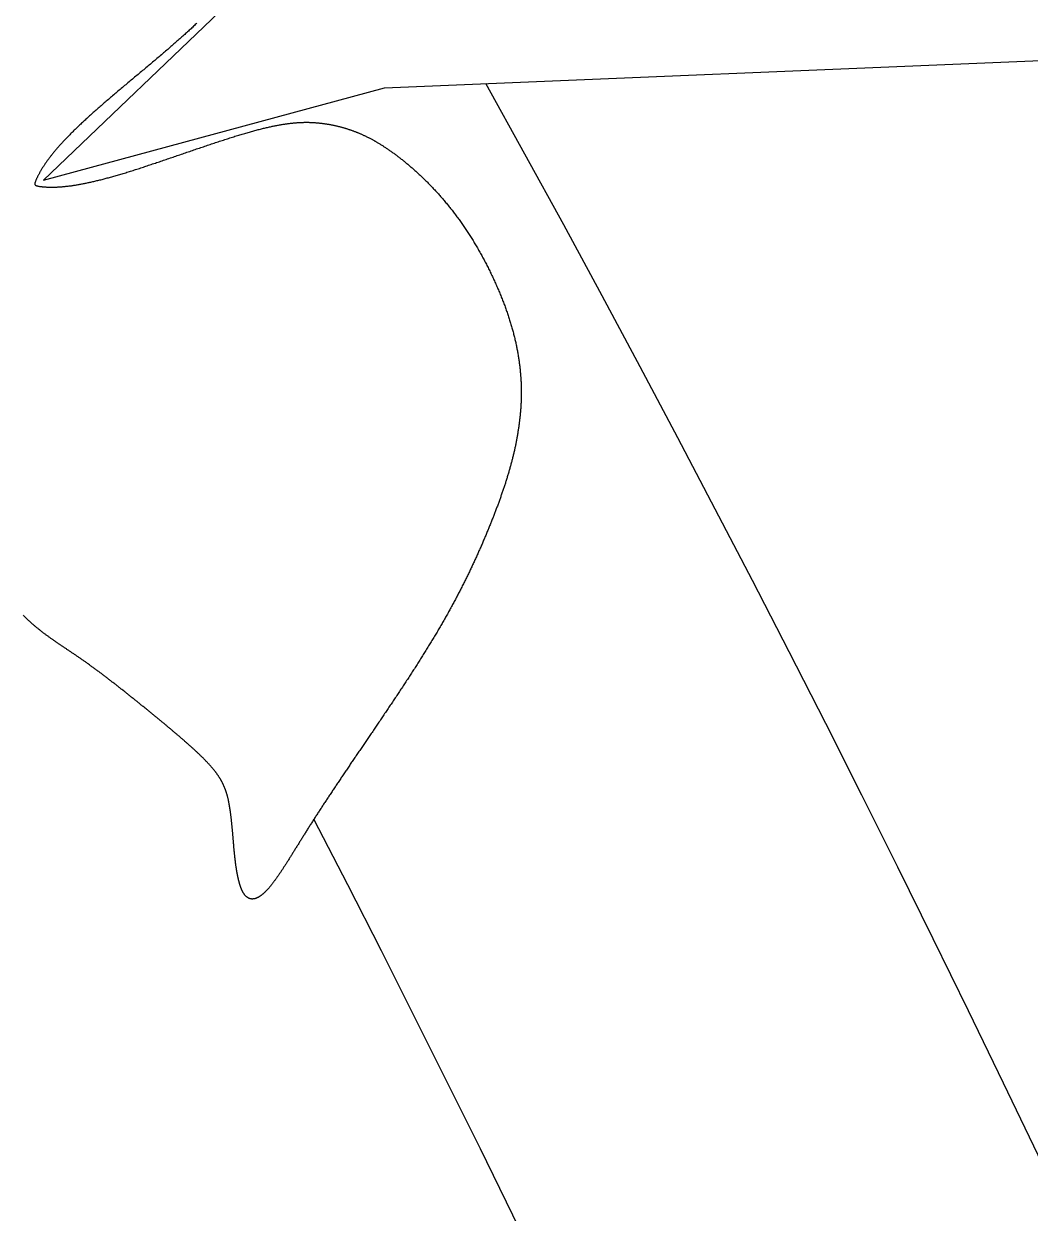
# Model space of a CAD drawing. Header units: feet. Extents: x 0 to 841, y 0 to 594.
# Drawn here: x 659.347 to 659.921, y 136.939 to 137.618 of the extents above; entities that cross this region are included whole.
import ezdxf

# ---------------------------------------------------------------- set-up
doc = ezdxf.new("R2010")
doc.units = ezdxf.units.FT
doc.header["$MEASUREMENT"] = 0
doc.layers.add('LOGO', color=7, linetype='Continuous')

# ---------------------------------------------------------------- blocks, each defined once
blk = doc.blocks.new('YOTA')
h = blk.add_hatch(color=1)
edge = h.paths.add_edge_path()
edge.add_arc((302.8865, 246.9749), 39.995, 0, 360)
edge = h.paths.add_edge_path(flags=16)
edge.add_arc((302.8865, 246.9749), 39.7003, 0, 360)
at = {"color": 2}
for p, q in [((333.0103, 263.9634), (333.4745, 264.4073)), ((333.6303, 264.131), (335.7424, 264.2193)), ((333.0103, 263.9634), (333.6303, 264.131))]:
    blk.add_line(p, q, dxfattribs=at)
blk.add_lwpolyline([(333.2894, 264.2487), (333.2879, 264.2473), (333.2864, 264.2459), (333.2849, 264.2445), (333.2834, 264.243), (333.2818, 264.2416), (333.2803, 264.2401), (333.2787, 264.2386), (333.2771, 264.2372), (333.2755, 264.2357), (333.2739, 264.2342), (333.2722, 264.2327), (333.2706, 264.2312), (333.2689, 264.2296), (333.2672, 264.2281), (333.2655, 264.2266), (333.2638, 264.225), (333.262, 264.2235), (333.2603, 264.2219), (333.2585, 264.2203), (333.2567, 264.2188), (333.2549, 264.2172), (333.2531, 264.2156), (333.2513, 264.214), (333.2495, 264.2124), (333.2476, 264.2108), (333.2458, 264.2092), (333.2439, 264.2075), (333.242, 264.2059), (333.2401, 264.2043), (333.2382, 264.2026), (333.2363, 264.201), (333.2344, 264.1994), (333.2325, 264.1977), (333.2305, 264.1961), (333.2286, 264.1944), (333.2267, 264.1927), (333.2247, 264.1911), (333.2227, 264.1894), (333.2207, 264.1877), (333.2188, 264.186), (333.2168, 264.1844), (333.2148, 264.1827), (333.2128, 264.181), (333.2108, 264.1793), (333.2088, 264.1776), (333.2068, 264.1759), (333.2047, 264.1742), (333.2027, 264.1725), (333.2007, 264.1708), (333.1987, 264.1691), (333.1966, 264.1674), (333.1946, 264.1657), (333.1926, 264.164), (333.1905, 264.1623), (333.1885, 264.1606), (333.1864, 264.1589), (333.1844, 264.1572), (333.1824, 264.1555), (333.1803, 264.1537), (333.1783, 264.152), (333.1762, 264.1503), (333.1742, 264.1486), (333.1722, 264.1469), (333.1701, 264.1452), (333.1681, 264.1435), (333.166, 264.1418), (333.164, 264.1401), (333.162, 264.1384), (333.16, 264.1367), (333.158, 264.135), (333.1559, 264.1333), (333.1539, 264.1316), (333.1519, 264.13), (333.1499, 264.1283), (333.1479, 264.1266), (333.1459, 264.1249), (333.144, 264.1232), (333.142, 264.1216), (333.14, 264.1199), (333.1381, 264.1182), (333.1361, 264.1166), (333.1342, 264.1149), (333.1322, 264.1133), (333.1303, 264.1116), (333.1284, 264.11), (333.1265, 264.1083), (333.1246, 264.1067), (333.1227, 264.1051), (333.1208, 264.1035), (333.1189, 264.1018), (333.1171, 264.1002), (333.1152, 264.0986), (333.1134, 264.097), (333.1116, 264.0954), (333.1098, 264.0939), (333.108, 264.0923), (333.1062, 264.0907), (333.1044, 264.0892), (333.1027, 264.0876), (333.1009, 264.0861), (333.0992, 264.0845), (333.0975, 264.083), (333.0958, 264.0815), (333.0941, 264.0799), (333.0925, 264.0784), (333.0908, 264.0769), (333.0892, 264.0754), (333.0876, 264.0739), (333.086, 264.0725), (333.0844, 264.071), (333.0828, 264.0695), (333.0812, 264.0681), (333.0797, 264.0666), (333.0782, 264.0652), (333.0767, 264.0638), (333.0752, 264.0623), (333.0737, 264.0609), (333.0722, 264.0595), (333.0708, 264.0581), (333.0693, 264.0567), (333.0679, 264.0553), (333.0665, 264.054), (333.0651, 264.0526), (333.0637, 264.0512), (333.0623, 264.0499), (333.061, 264.0485), (333.0597, 264.0472), (333.0583, 264.0458), (333.057, 264.0445), (333.0557, 264.0432), (333.0545, 264.0419), (333.0532, 264.0406), (333.052, 264.0393), (333.0507, 264.038), (333.0495, 264.0367), (333.0483, 264.0354), (333.0471, 264.0341), (333.0459, 264.0329), (333.0448, 264.0316), (333.0436, 264.0304), (333.0425, 264.0291), (333.0413, 264.0279), (333.0402, 264.0266), (333.0391, 264.0254), (333.0381, 264.0242), (333.037, 264.023), (333.0359, 264.0218), (333.0349, 264.0205), (333.0339, 264.0193), (333.0328, 264.0182), (333.0318, 264.017), (333.0308, 264.0158), (333.0299, 264.0146), (333.0289, 264.0134), (333.028, 264.0123), (333.027, 264.0111), (333.0261, 264.01), (333.0252, 264.0088), (333.0243, 264.0077), (333.0234, 264.0066), (333.0225, 264.0054), (333.0217, 264.0043), (333.0208, 264.0032), (333.02, 264.0021), (333.0191, 264.001), (333.0183, 263.9999), (333.0175, 263.9988), (333.0167, 263.9977), (333.016, 263.9966), (333.0152, 263.9955), (333.0144, 263.9944), (333.0137, 263.9933), (333.013, 263.9923), (333.0123, 263.9912), (333.0116, 263.9901), (333.0109, 263.9891), (333.0102, 263.988), (333.0095, 263.987), (333.0089, 263.986), (333.0082, 263.9849), (333.0076, 263.9839), (333.0069, 263.9829), (333.0063, 263.9818), (333.0057, 263.9808), (333.0051, 263.9798), (333.0046, 263.9788), (333.004, 263.9778), (333.0034, 263.9768), (333.0029, 263.9758), (333.0024, 263.9748), (333.0018, 263.9738), (333.0013, 263.9728), (333.0008, 263.9718), (333.0003, 263.9708), (332.9998, 263.9699), (332.9994, 263.9689), (332.9989, 263.9679), (332.9985, 263.967), (332.998, 263.966), (332.9976, 263.9651), (332.9972, 263.9642), (332.9968, 263.9632), (332.9964, 263.9623), (332.996, 263.9614), (332.9957, 263.9606), (332.9954, 263.9597), (332.9951, 263.9589), (332.9949, 263.9581), (332.9948, 263.9573), (332.9947, 263.9566), (332.9947, 263.956), (332.9949, 263.9554), (332.9951, 263.9548), (332.9954, 263.9544), (332.9959, 263.9539), (332.9964, 263.9536), (332.9971, 263.9533), (332.9978, 263.953), (332.9986, 263.9528), (332.9994, 263.9526), (333.0003, 263.9524), (333.0012, 263.9522), (333.0022, 263.9521), (333.0032, 263.9519), (333.0042, 263.9518), (333.0052, 263.9517), (333.0062, 263.9515), (333.0072, 263.9514), (333.0083, 263.9513), (333.0093, 263.9512), (333.0104, 263.9511), (333.0115, 263.951), (333.0126, 263.9509), (333.0137, 263.9508), (333.0148, 263.9508), (333.0159, 263.9507), (333.0171, 263.9507), (333.0182, 263.9506), (333.0193, 263.9506), (333.0205, 263.9505), (333.0217, 263.9505), (333.0228, 263.9505), (333.024, 263.9505), (333.0252, 263.9505), (333.0264, 263.9505), (333.0276, 263.9505), (333.0288, 263.9505), (333.0301, 263.9505), (333.0313, 263.9506), (333.0326, 263.9506), (333.0338, 263.9506), (333.0351, 263.9507), (333.0364, 263.9508), (333.0377, 263.9508), (333.039, 263.9509), (333.0403, 263.951), (333.0416, 263.9511), (333.0429, 263.9512), (333.0443, 263.9513), (333.0456, 263.9514), (333.047, 263.9515), (333.0484, 263.9517), (333.0498, 263.9518), (333.0512, 263.952), (333.0526, 263.9521), (333.054, 263.9523), (333.0554, 263.9525), (333.0569, 263.9526), (333.0583, 263.9528), (333.0598, 263.953), (333.0613, 263.9532), (333.0628, 263.9534), (333.0643, 263.9537), (333.0658, 263.9539), (333.0673, 263.9541), (333.0688, 263.9544), (333.0704, 263.9546), (333.0719, 263.9549), (333.0735, 263.9551), (333.0751, 263.9554), (333.0767, 263.9557), (333.0783, 263.956), (333.0799, 263.9563), (333.0815, 263.9566), (333.0832, 263.9569), (333.0848, 263.9573), (333.0865, 263.9576), (333.0882, 263.9579), (333.0899, 263.9583), (333.0916, 263.9587), (333.0933, 263.959), (333.095, 263.9594), (333.0968, 263.9598), (333.0985, 263.9602), (333.1003, 263.9606), (333.1021, 263.961), (333.1039, 263.9614), (333.1057, 263.9619), (333.1075, 263.9623), (333.1094, 263.9627), (333.1112, 263.9632), (333.1131, 263.9637), (333.115, 263.9641), (333.1169, 263.9646), (333.1188, 263.9651), (333.1207, 263.9656), (333.1226, 263.9661), (333.1246, 263.9666), (333.1265, 263.9672), (333.1285, 263.9677), (333.1305, 263.9683), (333.1325, 263.9688), (333.1345, 263.9694), (333.1366, 263.9699), (333.1386, 263.9705), (333.1407, 263.9711), (333.1428, 263.9717), (333.1449, 263.9723), (333.147, 263.9729), (333.1491, 263.9736), (333.1512, 263.9742), (333.1534, 263.9748), (333.1556, 263.9755), (333.1577, 263.9762), (333.1599, 263.9768), (333.1622, 263.9775), (333.1644, 263.9782), (333.1666, 263.9789), (333.1689, 263.9796), (333.1711, 263.9803), (333.1734, 263.981), (333.1757, 263.9818), (333.178, 263.9825), (333.1803, 263.9832), (333.1826, 263.984), (333.185, 263.9847), (333.1873, 263.9855), (333.1897, 263.9863), (333.1921, 263.987), (333.1944, 263.9878), (333.1968, 263.9886), (333.1992, 263.9894), (333.2016, 263.9902), (333.204, 263.991), (333.2065, 263.9918), (333.2089, 263.9926), (333.2113, 263.9934), (333.2138, 263.9943), (333.2162, 263.9951), (333.2187, 263.9959), (333.2212, 263.9968), (333.2236, 263.9976), (333.2261, 263.9984), (333.2286, 263.9993), (333.2311, 264.0001), (333.2336, 264.001), (333.2361, 264.0018), (333.2386, 264.0027), (333.2411, 264.0035), (333.2436, 264.0044), (333.2461, 264.0052), (333.2486, 264.0061), (333.2511, 264.007), (333.2536, 264.0078), (333.2561, 264.0087), (333.2586, 264.0095), (333.2612, 264.0104), (333.2637, 264.0113), (333.2662, 264.0121), (333.2687, 264.013), (333.2712, 264.0139), (333.2737, 264.0147), (333.2763, 264.0156), (333.2788, 264.0164), (333.2813, 264.0173), (333.2838, 264.0182), (333.2863, 264.019), (333.2888, 264.0199), (333.2913, 264.0207), (333.2938, 264.0216), (333.2963, 264.0224), (333.2988, 264.0233), (333.3013, 264.0241), (333.3037, 264.0249), (333.3062, 264.0258), (333.3087, 264.0266), (333.3111, 264.0274), (333.3136, 264.0283), (333.316, 264.0291), (333.3185, 264.0299), (333.3209, 264.0307), (333.3233, 264.0315), (333.3258, 264.0323), (333.3282, 264.0331), (333.3306, 264.0339), (333.333, 264.0347), (333.3353, 264.0355), (333.3377, 264.0362), (333.3401, 264.037), (333.3424, 264.0378), (333.3448, 264.0385), (333.3471, 264.0392), (333.3494, 264.04), (333.3517, 264.0407), (333.354, 264.0414), (333.3563, 264.0422), (333.3586, 264.0429), (333.3608, 264.0436), (333.3631, 264.0443), (333.3653, 264.0449), (333.3675, 264.0456), (333.3697, 264.0463), (333.3719, 264.0469), (333.3741, 264.0476), (333.3762, 264.0482), (333.3784, 264.0489), (333.3805, 264.0495), (333.3826, 264.0501), (333.3847, 264.0507), (333.3868, 264.0513), (333.3888, 264.0518), (333.3909, 264.0524), (333.3929, 264.053), (333.3949, 264.0535), (333.3969, 264.054), (333.3989, 264.0546), (333.4008, 264.0551), (333.4028, 264.0556), (333.4047, 264.0561), (333.4066, 264.0565), (333.4085, 264.057), (333.4103, 264.0575), (333.4122, 264.0579), (333.414, 264.0584), (333.4158, 264.0588), (333.4176, 264.0592), (333.4194, 264.0596), (333.4212, 264.06), (333.4229, 264.0604), (333.4247, 264.0608), (333.4264, 264.0611), (333.4281, 264.0615), (333.4298, 264.0618), (333.4315, 264.0622), (333.4331, 264.0625), (333.4348, 264.0628), (333.4364, 264.0631), (333.438, 264.0634), (333.4396, 264.0637), (333.4412, 264.064), (333.4428, 264.0642), (333.4443, 264.0645), (333.4459, 264.0647), (333.4474, 264.065), (333.449, 264.0652), (333.4505, 264.0654), (333.452, 264.0657), (333.4534, 264.0659), (333.4549, 264.0661), (333.4564, 264.0662), (333.4578, 264.0664), (333.4593, 264.0666), (333.4607, 264.0668), (333.4621, 264.0669), (333.4635, 264.0671), (333.4649, 264.0672), (333.4663, 264.0673), (333.4676, 264.0674), (333.469, 264.0676), (333.4703, 264.0677), (333.4717, 264.0678), (333.473, 264.0679), (333.4743, 264.0679), (333.4756, 264.068), (333.4769, 264.0681), (333.4782, 264.0682), (333.4795, 264.0682), (333.4807, 264.0683), (333.482, 264.0683), (333.4833, 264.0683), (333.4845, 264.0684), (333.4857, 264.0684), (333.487, 264.0684), (333.4882, 264.0684), (333.4894, 264.0684), (333.4906, 264.0684), (333.4918, 264.0684), (333.493, 264.0684), (333.4942, 264.0683), (333.4953, 264.0683), (333.4965, 264.0683), (333.4977, 264.0682), (333.4988, 264.0682), (333.5, 264.0681), (333.5011, 264.0681), (333.5022, 264.068), (333.5034, 264.0679), (333.5045, 264.0678), (333.5056, 264.0677), (333.5067, 264.0677), (333.5078, 264.0676), (333.5089, 264.0675), (333.51, 264.0674), (333.5111, 264.0673), (333.5122, 264.0671), (333.5133, 264.067), (333.5144, 264.0669), (333.5155, 264.0668), (333.5165, 264.0666), (333.5176, 264.0665), (333.5187, 264.0663), (333.5198, 264.0662), (333.5208, 264.0661), (333.5219, 264.0659), (333.5229, 264.0657), (333.524, 264.0656), (333.525, 264.0654), (333.5261, 264.0652), (333.5271, 264.0651), (333.5282, 264.0649), (333.5292, 264.0647), (333.5303, 264.0645), (333.5313, 264.0643), (333.5324, 264.0641), (333.5334, 264.0639), (333.5344, 264.0637), (333.5355, 264.0635), (333.5365, 264.0633), (333.5376, 264.0631), (333.5386, 264.0629), (333.5396, 264.0626), (333.5407, 264.0624), (333.5417, 264.0622), (333.5427, 264.062), (333.5438, 264.0617), (333.5448, 264.0615), (333.5458, 264.0612), (333.5469, 264.061), (333.5479, 264.0607), (333.5489, 264.0605), (333.55, 264.0602), (333.551, 264.0599), (333.552, 264.0597), (333.5531, 264.0594), (333.5541, 264.0591), (333.5551, 264.0588), (333.5562, 264.0585), (333.5572, 264.0582), (333.5582, 264.0579), (333.5593, 264.0576), (333.5603, 264.0573), (333.5613, 264.057), (333.5624, 264.0566), (333.5634, 264.0563), (333.5644, 264.056), (333.5655, 264.0556), (333.5665, 264.0553), (333.5676, 264.055), (333.5686, 264.0546), (333.5696, 264.0542), (333.5707, 264.0539), (333.5717, 264.0535), (333.5728, 264.0531), (333.5738, 264.0527), (333.5749, 264.0523), (333.5759, 264.0519), (333.577, 264.0515), (333.578, 264.0511), (333.5791, 264.0507), (333.5801, 264.0503), (333.5812, 264.0499), (333.5822, 264.0494), (333.5833, 264.049), (333.5844, 264.0485), (333.5854, 264.0481), (333.5865, 264.0476), (333.5876, 264.0472), (333.5886, 264.0467), (333.5897, 264.0462), (333.5908, 264.0457), (333.5919, 264.0452), (333.5929, 264.0447), (333.594, 264.0442), (333.5951, 264.0437), (333.5962, 264.0432), (333.5973, 264.0426), (333.5984, 264.0421), (333.5994, 264.0416), (333.6005, 264.041), (333.6016, 264.0405), (333.6027, 264.0399), (333.6038, 264.0393), (333.6049, 264.0387), (333.6061, 264.0381), (333.6072, 264.0375), (333.6083, 264.0369), (333.6094, 264.0363), (333.6105, 264.0357), (333.6116, 264.0351), (333.6128, 264.0344), (333.6139, 264.0338), (333.615, 264.0331), (333.6162, 264.0325), (333.6173, 264.0318), (333.6185, 264.0311), (333.6196, 264.0304), (333.6208, 264.0297), (333.6219, 264.029), (333.6231, 264.0283), (333.6242, 264.0276), (333.6254, 264.0269), (333.6266, 264.0261), (333.6277, 264.0254), (333.6289, 264.0246), (333.6301, 264.0238), (333.6313, 264.0231), (333.6325, 264.0223), (333.6337, 264.0215), (333.6349, 264.0207), (333.6361, 264.0199), (333.6373, 264.019), (333.6385, 264.0182), (333.6397, 264.0174), (333.6409, 264.0165), (333.6422, 264.0157), (333.6434, 264.0148), (333.6446, 264.0139), (333.6458, 264.013), (333.6471, 264.0121), (333.6483, 264.0112), (333.6496, 264.0103), (333.6508, 264.0094), (333.6521, 264.0084), (333.6533, 264.0075), (333.6546, 264.0065), (333.6559, 264.0056), (333.6571, 264.0046), (333.6584, 264.0036), (333.6597, 264.0026), (333.661, 264.0016), (333.6623, 264.0006), (333.6635, 263.9996), (333.6648, 263.9985), (333.6661, 263.9975), (333.6674, 263.9965), (333.6687, 263.9954), (333.67, 263.9943), (333.6713, 263.9932), (333.6726, 263.9922), (333.6739, 263.9911), (333.6752, 263.99), (333.6765, 263.9888), (333.6779, 263.9877), (333.6792, 263.9866), (333.6805, 263.9854), (333.6818, 263.9843), (333.6831, 263.9831), (333.6844, 263.9819), (333.6858, 263.9808), (333.6871, 263.9796), (333.6884, 263.9784), (333.6897, 263.9772), (333.6911, 263.9759), (333.6924, 263.9747), (333.6937, 263.9735), (333.6951, 263.9722), (333.6964, 263.971), (333.6977, 263.9697), (333.6991, 263.9684), (333.7004, 263.9672), (333.7017, 263.9659), (333.7031, 263.9646), (333.7044, 263.9633), (333.7057, 263.9619), (333.7071, 263.9606), (333.7084, 263.9593), (333.7097, 263.9579), (333.7111, 263.9566), (333.7124, 263.9552), (333.7138, 263.9538), (333.7151, 263.9524), (333.7164, 263.9511), (333.7178, 263.9497), (333.7191, 263.9482), (333.7204, 263.9468), (333.7218, 263.9454), (333.7231, 263.944), (333.7244, 263.9425), (333.7257, 263.9411), (333.7271, 263.9396), (333.7284, 263.9381), (333.7297, 263.9366), (333.7311, 263.9351), (333.7324, 263.9336), (333.7337, 263.9321), (333.735, 263.9306), (333.7363, 263.9291), (333.7377, 263.9275), (333.739, 263.926), (333.7403, 263.9244), (333.7416, 263.9229), (333.7429, 263.9213), (333.7442, 263.9197), (333.7455, 263.9181), (333.7468, 263.9165), (333.7481, 263.9149), (333.7494, 263.9133), (333.7507, 263.9117), (333.752, 263.9101), (333.7533, 263.9084), (333.7546, 263.9068), (333.7559, 263.9051), (333.7571, 263.9034), (333.7584, 263.9017), (333.7597, 263.9001), (333.761, 263.8984), (333.7622, 263.8967), (333.7635, 263.8949), (333.7647, 263.8932), (333.766, 263.8915), (333.7673, 263.8897), (333.7685, 263.888), (333.7697, 263.8862), (333.771, 263.8845), (333.7722, 263.8827), (333.7735, 263.8809), (333.7747, 263.8791), (333.7759, 263.8773), (333.7771, 263.8755), (333.7783, 263.8737), (333.7796, 263.8719), (333.7808, 263.8701), (333.782, 263.8682), (333.7832, 263.8664), (333.7844, 263.8645), (333.7855, 263.8627), (333.7867, 263.8608), (333.7879, 263.8589), (333.7891, 263.857), (333.7903, 263.8552), (333.7914, 263.8533), (333.7926, 263.8514), (333.7937, 263.8495), (333.7949, 263.8476), (333.796, 263.8456), (333.7972, 263.8437), (333.7983, 263.8418), (333.7994, 263.8399), (333.8005, 263.8379), (333.8016, 263.836), (333.8028, 263.834), (333.8039, 263.8321), (333.805, 263.8301), (333.8061, 263.8281), (333.8071, 263.8262), (333.8082, 263.8242), (333.8093, 263.8222), (333.8104, 263.8202), (333.8114, 263.8183), (333.8125, 263.8163), (333.8135, 263.8143), (333.8146, 263.8123), (333.8156, 263.8103), (333.8166, 263.8083), (333.8177, 263.8063), (333.8187, 263.8043), (333.8197, 263.8023), (333.8207, 263.8002), (333.8217, 263.7982), (333.8227, 263.7962), (333.8237, 263.7942), (333.8246, 263.7922), (333.8256, 263.7901), (333.8266, 263.7881), (333.8275, 263.7861), (333.8285, 263.784), (333.8294, 263.782), (333.8303, 263.78), (333.8313, 263.7779), (333.8322, 263.7759), (333.8331, 263.7739), (333.834, 263.7718), (333.8349, 263.7698), (333.8358, 263.7677), (333.8367, 263.7657), (333.8375, 263.7637), (333.8384, 263.7616), (333.8393, 263.7596), (333.8401, 263.7575), (333.8409, 263.7555), (333.8418, 263.7535), (333.8426, 263.7514), (333.8434, 263.7494), (333.8442, 263.7473), (333.845, 263.7453), (333.8458, 263.7433), (333.8466, 263.7412), (333.8474, 263.7392), (333.8481, 263.7372), (333.8489, 263.7351), (333.8496, 263.7331), (333.8504, 263.7311), (333.8511, 263.729), (333.8518, 263.727), (333.8525, 263.725), (333.8532, 263.723), (333.8539, 263.721), (333.8546, 263.719), (333.8553, 263.7169), (333.8559, 263.7149), (333.8566, 263.7129), (333.8572, 263.7109), (333.8579, 263.7089), (333.8585, 263.7069), (333.8591, 263.7049), (333.8597, 263.703), (333.8603, 263.701), (333.8609, 263.699), (333.8615, 263.697), (333.862, 263.695), (333.8626, 263.6931), (333.8631, 263.6911), (333.8637, 263.6892), (333.8642, 263.6872), (333.8647, 263.6853), (333.8652, 263.6833), (333.8657, 263.6814), (333.8662, 263.6794), (333.8667, 263.6775), (333.8672, 263.6756), (333.8676, 263.6736), (333.8681, 263.6717), (333.8685, 263.6698), (333.8689, 263.6679), (333.8694, 263.666), (333.8698, 263.6641), (333.8702, 263.6622), (333.8706, 263.6603), (333.8709, 263.6584), (333.8713, 263.6565), (333.8717, 263.6547), (333.872, 263.6528), (333.8724, 263.6509), (333.8727, 263.6491), (333.873, 263.6472), (333.8733, 263.6453), (333.8736, 263.6435), (333.8739, 263.6416), (333.8742, 263.6398), (333.8745, 263.6379), (333.8748, 263.6361), (333.875, 263.6343), (333.8753, 263.6324), (333.8755, 263.6306), (333.8758, 263.6288), (333.876, 263.627), (333.8762, 263.6251), (333.8764, 263.6233), (333.8766, 263.6215), (333.8768, 263.6197), (333.877, 263.6179), (333.8772, 263.6161), (333.8773, 263.6143), (333.8775, 263.6125), (333.8777, 263.6107), (333.8778, 263.609), (333.8779, 263.6072), (333.8781, 263.6054), (333.8782, 263.6036), (333.8783, 263.6018), (333.8784, 263.6001), (333.8785, 263.5983), (333.8786, 263.5965), (333.8786, 263.5948), (333.8787, 263.593), (333.8788, 263.5913), (333.8788, 263.5895), (333.8789, 263.5878), (333.8789, 263.586), (333.879, 263.5843), (333.879, 263.5825), (333.879, 263.5808), (333.879, 263.5791), (333.879, 263.5773), (333.879, 263.5756), (333.879, 263.5739), (333.879, 263.5721), (333.8789, 263.5704), (333.8789, 263.5687), (333.8789, 263.567), (333.8788, 263.5653), (333.8788, 263.5635), (333.8787, 263.5618), (333.8786, 263.5601), (333.8786, 263.5584), (333.8785, 263.5567), (333.8784, 263.555), (333.8783, 263.5533), (333.8782, 263.5516), (333.8781, 263.5499), (333.878, 263.5482), (333.8779, 263.5465), (333.8777, 263.5448), (333.8776, 263.5431), (333.8775, 263.5415), (333.8773, 263.5398), (333.8772, 263.5381), (333.877, 263.5364), (333.8768, 263.5347), (333.8767, 263.533), (333.8765, 263.5314), (333.8763, 263.5297), (333.8761, 263.528), (333.8759, 263.5263), (333.8757, 263.5247), (333.8755, 263.523), (333.8753, 263.5213), (333.8751, 263.5197), (333.8749, 263.518), (333.8746, 263.5163), (333.8744, 263.5147), (333.8742, 263.513), (333.8739, 263.5113), (333.8737, 263.5097), (333.8734, 263.508), (333.8731, 263.5064), (333.8729, 263.5047), (333.8726, 263.503), (333.8723, 263.5014), (333.872, 263.4997), (333.8718, 263.4981), (333.8715, 263.4964), (333.8712, 263.4948), (333.8709, 263.4931), (333.8706, 263.4915), (333.8702, 263.4898), (333.8699, 263.4882), (333.8696, 263.4865), (333.8693, 263.4849), (333.8689, 263.4832), (333.8686, 263.4816), (333.8683, 263.4799), (333.8679, 263.4783), (333.8675, 263.4766), (333.8672, 263.475), (333.8668, 263.4733), (333.8665, 263.4717), (333.8661, 263.47), (333.8657, 263.4684), (333.8653, 263.4668), (333.8649, 263.4651), (333.8645, 263.4635), (333.8641, 263.4618), (333.8637, 263.4602), (333.8633, 263.4585), (333.8629, 263.4569), (333.8625, 263.4552), (333.8621, 263.4536), (333.8617, 263.452), (333.8612, 263.4503), (333.8608, 263.4487), (333.8603, 263.447), (333.8599, 263.4454), (333.8595, 263.4437), (333.859, 263.4421), (333.8585, 263.4405), (333.8581, 263.4388), (333.8576, 263.4372), (333.8571, 263.4355), (333.8567, 263.4339), (333.8562, 263.4322), (333.8557, 263.4306), (333.8552, 263.4289), (333.8547, 263.4273), (333.8542, 263.4256), (333.8537, 263.424), (333.8532, 263.4223), (333.8527, 263.4207), (333.8522, 263.419), (333.8517, 263.4174), (333.8512, 263.4157), (333.8506, 263.4141), (333.8501, 263.4124), (333.8496, 263.4108), (333.849, 263.4091), (333.8485, 263.4074), (333.8479, 263.4058), (333.8474, 263.4041), (333.8468, 263.4025), (333.8463, 263.4008), (333.8457, 263.3991), (333.8451, 263.3975), (333.8446, 263.3958), (333.844, 263.3941), (333.8434, 263.3925), (333.8428, 263.3908), (333.8422, 263.3891), (333.8417, 263.3875), (333.8411, 263.3858), (333.8405, 263.3841), (333.8399, 263.3824), (333.8393, 263.3808), (333.8386, 263.3791), (333.838, 263.3774), (333.8374, 263.3757), (333.8368, 263.374), (333.8362, 263.3724), (333.8356, 263.3707), (333.8349, 263.369), (333.8343, 263.3673), (333.8336, 263.3656), (333.833, 263.3639), (333.8324, 263.3622), (333.8317, 263.3605), (333.8311, 263.3588), (333.8304, 263.3571), (333.8298, 263.3554), (333.8291, 263.3537), (333.8284, 263.352), (333.8278, 263.3503), (333.8271, 263.3486), (333.8264, 263.3469), (333.8257, 263.3452), (333.8251, 263.3434), (333.8244, 263.3417), (333.8237, 263.34), (333.823, 263.3383), (333.8223, 263.3366), (333.8216, 263.3348), (333.8209, 263.3331), (333.8202, 263.3314), (333.8195, 263.3296), (333.8188, 263.3279), (333.8181, 263.3262), (333.8173, 263.3244), (333.8166, 263.3227), (333.8159, 263.3209), (333.8152, 263.3192), (333.8144, 263.3174), (333.8137, 263.3157), (333.8129, 263.3139), (333.8122, 263.3122), (333.8115, 263.3104), (333.8107, 263.3087), (333.81, 263.3069), (333.8092, 263.3051), (333.8084, 263.3034), (333.8077, 263.3016), (333.8069, 263.2998), (333.8061, 263.2981), (333.8054, 263.2963), (333.8046, 263.2945), (333.8038, 263.2927), (333.803, 263.291), (333.8022, 263.2892), (333.8014, 263.2874), (333.8006, 263.2856), (333.7998, 263.2838), (333.799, 263.282), (333.7982, 263.2802), (333.7974, 263.2784), (333.7966, 263.2766), (333.7957, 263.2748), (333.7949, 263.273), (333.7941, 263.2712), (333.7932, 263.2694), (333.7924, 263.2676), (333.7916, 263.2658), (333.7907, 263.264), (333.7899, 263.2622), (333.789, 263.2604), (333.7881, 263.2585), (333.7873, 263.2567), (333.7864, 263.2549), (333.7855, 263.2531), (333.7847, 263.2513), (333.7838, 263.2494), (333.7829, 263.2476), (333.782, 263.2458), (333.7811, 263.2439), (333.7802, 263.2421), (333.7793, 263.2402), (333.7784, 263.2384), (333.7775, 263.2366), (333.7766, 263.2347), (333.7757, 263.2329), (333.7747, 263.231), (333.7738, 263.2292), (333.7729, 263.2273), (333.7719, 263.2255), (333.771, 263.2236), (333.77, 263.2217), (333.7691, 263.2199), (333.7681, 263.218), (333.7672, 263.2161), (333.7662, 263.2143), (333.7652, 263.2124), (333.7643, 263.2105), (333.7633, 263.2087), (333.7623, 263.2068), (333.7613, 263.2049), (333.7603, 263.203), (333.7593, 263.2011), (333.7583, 263.1992), (333.7573, 263.1974), (333.7563, 263.1955), (333.7553, 263.1936), (333.7543, 263.1917), (333.7532, 263.1898), (333.7522, 263.1879), (333.7512, 263.186), (333.7501, 263.1841), (333.7491, 263.1822), (333.748, 263.1803), (333.747, 263.1784), (333.7459, 263.1765), (333.7448, 263.1745), (333.7438, 263.1726), (333.7427, 263.1707), (333.7416, 263.1688), (333.7405, 263.1669), (333.7394, 263.165), (333.7383, 263.163), (333.7372, 263.1611), (333.7361, 263.1592), (333.735, 263.1572), (333.7339, 263.1553), (333.7328, 263.1534), (333.7316, 263.1514), (333.7305, 263.1495), (333.7294, 263.1476), (333.7282, 263.1456), (333.7271, 263.1437), (333.7259, 263.1417), (333.7248, 263.1398), (333.7236, 263.1378), (333.7225, 263.1359), (333.7213, 263.134), (333.7201, 263.132), (333.7189, 263.13), (333.7178, 263.1281), (333.7166, 263.1261), (333.7154, 263.1242), (333.7142, 263.1222), (333.713, 263.1203), (333.7118, 263.1183), (333.7106, 263.1164), (333.7094, 263.1144), (333.7082, 263.1124), (333.707, 263.1105), (333.7058, 263.1085), (333.7045, 263.1065), (333.7033, 263.1046), (333.7021, 263.1026), (333.7009, 263.1007), (333.6996, 263.0987), (333.6984, 263.0967), (333.6972, 263.0948), (333.6959, 263.0928), (333.6947, 263.0908), (333.6934, 263.0889), (333.6922, 263.0869), (333.6909, 263.0849), (333.6897, 263.083), (333.6884, 263.081), (333.6872, 263.079), (333.6859, 263.0771), (333.6847, 263.0751), (333.6834, 263.0731), (333.6821, 263.0712), (333.6809, 263.0692), (333.6796, 263.0672), (333.6783, 263.0653), (333.6771, 263.0633), (333.6758, 263.0613), (333.6745, 263.0594), (333.6732, 263.0574), (333.672, 263.0555), (333.6707, 263.0535), (333.6694, 263.0515), (333.6681, 263.0496), (333.6668, 263.0476), (333.6655, 263.0457), (333.6643, 263.0437), (333.663, 263.0418), (333.6617, 263.0398), (333.6604, 263.0378), (333.6591, 263.0359), (333.6578, 263.0339), (333.6565, 263.032), (333.6552, 263.03), (333.6539, 263.0281), (333.6526, 263.0262), (333.6514, 263.0242), (333.6501, 263.0223), (333.6488, 263.0203), (333.6475, 263.0184), (333.6462, 263.0165), (333.6449, 263.0145), (333.6436, 263.0126), (333.6423, 263.0107), (333.641, 263.0087), (333.6397, 263.0068), (333.6384, 263.0049), (333.6371, 263.0029), (333.6358, 263.001), (333.6345, 262.9991), (333.6333, 262.9972), (333.632, 262.9953), (333.6307, 262.9934), (333.6294, 262.9915), (333.6281, 262.9895), (333.6268, 262.9876), (333.6255, 262.9857), (333.6243, 262.9838), (333.623, 262.9819), (333.6217, 262.98), (333.6204, 262.9782), (333.6191, 262.9763), (333.6179, 262.9744), (333.6166, 262.9725), (333.6153, 262.9706), (333.614, 262.9687), (333.6128, 262.9669), (333.6115, 262.965), (333.6102, 262.9631), (333.609, 262.9612), (333.6077, 262.9594), (333.6064, 262.9575), (333.6052, 262.9557), (333.6039, 262.9538), (333.6027, 262.952), (333.6014, 262.9501), (333.6001, 262.9483), (333.5989, 262.9464), (333.5976, 262.9446), (333.5964, 262.9427), (333.5952, 262.9409), (333.5939, 262.9391), (333.5927, 262.9373), (333.5914, 262.9354), (333.5902, 262.9336), (333.589, 262.9318), (333.5877, 262.93), (333.5865, 262.9282), (333.5853, 262.9264), (333.584, 262.9246), (333.5828, 262.9228), (333.5816, 262.921), (333.5804, 262.9192), (333.5792, 262.9174), (333.578, 262.9156), (333.5767, 262.9138), (333.5755, 262.912), (333.5743, 262.9102), (333.5731, 262.9085), (333.5719, 262.9067), (333.5707, 262.9049), (333.5695, 262.9032), (333.5683, 262.9014), (333.5671, 262.8996), (333.566, 262.8979), (333.5648, 262.8961), (333.5636, 262.8944), (333.5624, 262.8926), (333.5612, 262.8909), (333.5601, 262.8892), (333.5589, 262.8874), (333.5577, 262.8857), (333.5565, 262.884), (333.5554, 262.8822), (333.5542, 262.8805), (333.5531, 262.8788), (333.5519, 262.8771), (333.5508, 262.8754), (333.5496, 262.8736), (333.5485, 262.8719), (333.5473, 262.8702), (333.5462, 262.8685), (333.545, 262.8668), (333.5439, 262.8651), (333.5428, 262.8635), (333.5417, 262.8618), (333.5405, 262.8601), (333.5394, 262.8584), (333.5383, 262.8567), (333.5372, 262.8551), (333.5361, 262.8534), (333.535, 262.8517), (333.5338, 262.8501), (333.5327, 262.8484), (333.5316, 262.8467), (333.5306, 262.8451), (333.5295, 262.8435), (333.5284, 262.8418), (333.5273, 262.8402), (333.5262, 262.8385), (333.5251, 262.8369), (333.5241, 262.8353), (333.523, 262.8336), (333.5219, 262.832), (333.5209, 262.8304), (333.5198, 262.8288), (333.5187, 262.8272), (333.5177, 262.8256), (333.5166, 262.8239), (333.5156, 262.8223), (333.5145, 262.8207), (333.5135, 262.8191), (333.5125, 262.8176), (333.5114, 262.816), (333.5104, 262.8144), (333.5094, 262.8128), (333.5084, 262.8112), (333.5074, 262.8097), (333.5064, 262.8081), (333.5053, 262.8065), (333.5043, 262.805), (333.5033, 262.8034), (333.5023, 262.8018), (333.5014, 262.8003), (333.5004, 262.7987), (333.4994, 262.7972), (333.4984, 262.7957), (333.4974, 262.7941), (333.4965, 262.7926), (333.4955, 262.7911), (333.4945, 262.7895), (333.4936, 262.788), (333.4926, 262.7865), (333.4917, 262.785), (333.4907, 262.7835), (333.4898, 262.782), (333.4888, 262.7805), (333.4879, 262.779), (333.487, 262.7775), (333.486, 262.776), (333.4851, 262.7745), (333.4842, 262.7731), (333.4833, 262.7716), (333.4824, 262.7701), (333.4815, 262.7687), (333.4806, 262.7672), (333.4797, 262.7658), (333.4788, 262.7643), (333.4779, 262.7629), (333.477, 262.7615), (333.4761, 262.7601), (333.4752, 262.7586), (333.4744, 262.7572), (333.4735, 262.7558), (333.4726, 262.7544), (333.4717, 262.753), (333.4709, 262.7516), (333.47, 262.7503), (333.4692, 262.7489), (333.4683, 262.7475), (333.4675, 262.7462), (333.4667, 262.7448), (333.4658, 262.7435), (333.465, 262.7421), (333.4642, 262.7408), (333.4633, 262.7395), (333.4625, 262.7382), (333.4617, 262.7369), (333.4609, 262.7356), (333.4601, 262.7343), (333.4593, 262.733), (333.4585, 262.7317), (333.4577, 262.7304), (333.4569, 262.7292), (333.4561, 262.7279), (333.4553, 262.7267), (333.4545, 262.7254), (333.4537, 262.7242), (333.453, 262.723), (333.4522, 262.7218), (333.4514, 262.7206), (333.4506, 262.7194), (333.4499, 262.7182), (333.4491, 262.717), (333.4484, 262.7159), (333.4476, 262.7147), (333.4469, 262.7136), (333.4461, 262.7124), (333.4454, 262.7113), (333.4447, 262.7102), (333.4439, 262.7091), (333.4432, 262.708), (333.4425, 262.7069), (333.4418, 262.7058), (333.4411, 262.7047), (333.4403, 262.7037), (333.4396, 262.7026), (333.4389, 262.7016), (333.4382, 262.7005), (333.4375, 262.6995), (333.4368, 262.6985), (333.4361, 262.6975), (333.4355, 262.6965), (333.4348, 262.6956), (333.4341, 262.6946), (333.4334, 262.6936), (333.4327, 262.6927), (333.4321, 262.6918), (333.4314, 262.6909), (333.4307, 262.6899), (333.4301, 262.689), (333.4294, 262.6882), (333.4288, 262.6873), (333.4281, 262.6864), (333.4275, 262.6856), (333.4269, 262.6847), (333.4262, 262.6839), (333.4256, 262.6831), (333.4249, 262.6823), (333.4243, 262.6815), (333.4237, 262.6807), (333.4231, 262.68), (333.4225, 262.6792), (333.4219, 262.6785), (333.4212, 262.6778), (333.4206, 262.677), (333.42, 262.6763), (333.4194, 262.6757), (333.4188, 262.675), (333.4182, 262.6743), (333.4177, 262.6737), (333.4171, 262.673), (333.4165, 262.6724), (333.4159, 262.6718), (333.4153, 262.6712), (333.4148, 262.6706), (333.4142, 262.6701), (333.4136, 262.6695), (333.4131, 262.6689), (333.4125, 262.6684), (333.412, 262.6679), (333.4114, 262.6674), (333.4109, 262.6669), (333.4103, 262.6664), (333.4098, 262.6659), (333.4092, 262.6655), (333.4087, 262.665), (333.4082, 262.6646), (333.4076, 262.6641), (333.4071, 262.6637), (333.4066, 262.6633), (333.4061, 262.6629), (333.4056, 262.6626), (333.4051, 262.6622), (333.4045, 262.6618), (333.404, 262.6615), (333.4035, 262.6612), (333.403, 262.6608), (333.4025, 262.6605), (333.4021, 262.6602), (333.4016, 262.66), (333.4011, 262.6597), (333.4006, 262.6594), (333.4001, 262.6592), (333.3996, 262.6589), (333.3992, 262.6587), (333.3987, 262.6585), (333.3982, 262.6583), (333.3978, 262.6581), (333.3973, 262.6579), (333.3969, 262.6577), (333.3964, 262.6576), (333.396, 262.6574), (333.3955, 262.6573), (333.3951, 262.6571), (333.3946, 262.657), (333.3942, 262.6569), (333.3937, 262.6568), (333.3933, 262.6567), (333.3929, 262.6567), (333.3925, 262.6566), (333.392, 262.6565), (333.3916, 262.6565), (333.3912, 262.6565), (333.3908, 262.6564), (333.3904, 262.6564), (333.39, 262.6564), (333.3896, 262.6564), (333.3892, 262.6564), (333.3888, 262.6565), (333.3884, 262.6565), (333.388, 262.6566), (333.3876, 262.6566), (333.3872, 262.6567), (333.3868, 262.6568), (333.3865, 262.6569), (333.3861, 262.6569), (333.3857, 262.6571), (333.3853, 262.6572), (333.385, 262.6573), (333.3846, 262.6574), (333.3842, 262.6576), (333.3839, 262.6577), (333.3835, 262.6579), (333.3832, 262.6581), (333.3828, 262.6583), (333.3825, 262.6585), (333.3821, 262.6587), (333.3818, 262.6589), (333.3814, 262.6591), (333.3811, 262.6593), (333.3808, 262.6596), (333.3805, 262.6598), (333.3801, 262.6601), (333.3798, 262.6603), (333.3795, 262.6606), (333.3792, 262.6609), (333.3788, 262.6612), (333.3785, 262.6615), (333.3782, 262.6618), (333.3779, 262.6621), (333.3776, 262.6624), (333.3773, 262.6628), (333.377, 262.6631), (333.3767, 262.6635), (333.3764, 262.6638), (333.3761, 262.6642), (333.3759, 262.6646), (333.3756, 262.665), (333.3753, 262.6654), (333.375, 262.6658), (333.3747, 262.6662), (333.3745, 262.6666), (333.3742, 262.667), (333.3739, 262.6675), (333.3737, 262.6679), (333.3734, 262.6683), (333.3731, 262.6688), (333.3729, 262.6693), (333.3726, 262.6697), (333.3724, 262.6702), (333.3721, 262.6707), (333.3719, 262.6712), (333.3716, 262.6717), (333.3714, 262.6722), (333.3711, 262.6728), (333.3709, 262.6733), (333.3707, 262.6738), (333.3704, 262.6744), (333.3702, 262.6749), (333.37, 262.6755), (333.3698, 262.676), (333.3695, 262.6766), (333.3693, 262.6772), (333.3691, 262.6778), (333.3689, 262.6784), (333.3687, 262.679), (333.3684, 262.6796), (333.3682, 262.6802), (333.368, 262.6808), (333.3678, 262.6814), (333.3676, 262.6821), (333.3674, 262.6827), (333.3672, 262.6833), (333.367, 262.684), (333.3668, 262.6847), (333.3666, 262.6853), (333.3665, 262.686), (333.3663, 262.6867), (333.3661, 262.6874), (333.3659, 262.688), (333.3657, 262.6887), (333.3655, 262.6895), (333.3653, 262.6902), (333.3652, 262.6909), (333.365, 262.6916), (333.3648, 262.6923), (333.3647, 262.6931), (333.3645, 262.6938), (333.3643, 262.6945), (333.3642, 262.6953), (333.364, 262.696), (333.3638, 262.6968), (333.3637, 262.6976), (333.3635, 262.6983), (333.3634, 262.6991), (333.3632, 262.6999), (333.363, 262.7007), (333.3629, 262.7015), (333.3627, 262.7023), (333.3626, 262.7031), (333.3624, 262.7039), (333.3623, 262.7047), (333.3622, 262.7055), (333.362, 262.7064), (333.3619, 262.7072), (333.3617, 262.708), (333.3616, 262.7089), (333.3615, 262.7097), (333.3613, 262.7106), (333.3612, 262.7114), (333.3611, 262.7123), (333.3609, 262.7132), (333.3608, 262.714), (333.3607, 262.7149), (333.3606, 262.7158), (333.3604, 262.7167), (333.3603, 262.7175), (333.3602, 262.7184), (333.3601, 262.7193), (333.3599, 262.7202), (333.3598, 262.7211), (333.3597, 262.722), (333.3596, 262.723), (333.3595, 262.7239), (333.3594, 262.7248), (333.3593, 262.7257), (333.3591, 262.7266), (333.359, 262.7276), (333.3589, 262.7285), (333.3588, 262.7294), (333.3587, 262.7304), (333.3586, 262.7313), (333.3585, 262.7323), (333.3584, 262.7332), (333.3583, 262.7342), (333.3582, 262.7352), (333.3581, 262.7361), (333.358, 262.7371), (333.3579, 262.7381), (333.3578, 262.739), (333.3577, 262.74), (333.3576, 262.741), (333.3575, 262.742), (333.3574, 262.7429), (333.3573, 262.7439), (333.3572, 262.7449), (333.3571, 262.7459), (333.357, 262.7469), (333.3569, 262.7479), (333.3568, 262.7489), (333.3568, 262.7499), (333.3567, 262.7509), (333.3566, 262.7519), (333.3565, 262.7529), (333.3564, 262.7539), (333.3563, 262.7549), (333.3562, 262.756), (333.3561, 262.757), (333.356, 262.758), (333.3559, 262.759), (333.3559, 262.76), (333.3558, 262.761), (333.3557, 262.762), (333.3556, 262.7631), (333.3555, 262.7641), (333.3554, 262.7651), (333.3553, 262.7661), (333.3552, 262.7671), (333.3552, 262.7682), (333.3551, 262.7692), (333.355, 262.7702), (333.3549, 262.7712), (333.3548, 262.7723), (333.3547, 262.7733), (333.3546, 262.7743), (333.3545, 262.7753), (333.3544, 262.7764), (333.3544, 262.7774), (333.3543, 262.7784), (333.3542, 262.7794), (333.3541, 262.7804), (333.354, 262.7815), (333.3539, 262.7825), (333.3538, 262.7835), (333.3537, 262.7845), (333.3536, 262.7855), (333.3535, 262.7865), (333.3534, 262.7876), (333.3533, 262.7886), (333.3532, 262.7896), (333.3531, 262.7906), (333.353, 262.7916), (333.3529, 262.7926), (333.3528, 262.7936), (333.3527, 262.7946), (333.3526, 262.7956), (333.3525, 262.7966), (333.3524, 262.7976), (333.3523, 262.7986), (333.3522, 262.7996), (333.3521, 262.8006), (333.352, 262.8016), (333.3519, 262.8025), (333.3518, 262.8035), (333.3516, 262.8045), (333.3515, 262.8055), (333.3514, 262.8064), (333.3513, 262.8074), (333.3512, 262.8084), (333.3511, 262.8093), (333.3509, 262.8103), (333.3508, 262.8112), (333.3507, 262.8122), (333.3506, 262.8131), (333.3504, 262.8141), (333.3503, 262.815), (333.3502, 262.816), (333.35, 262.8169), (333.3499, 262.8178), (333.3498, 262.8187), (333.3496, 262.8197), (333.3495, 262.8206), (333.3494, 262.8215), (333.3492, 262.8224), (333.3491, 262.8233), (333.3489, 262.8242), (333.3488, 262.8251), (333.3486, 262.8259), (333.3485, 262.8268), (333.3483, 262.8277), (333.3482, 262.8286), (333.348, 262.8294), (333.3478, 262.8303), (333.3477, 262.8312), (333.3475, 262.832), (333.3473, 262.8328), (333.3472, 262.8337), (333.347, 262.8345), (333.3468, 262.8353), (333.3466, 262.8362), (333.3465, 262.837), (333.3463, 262.8378), (333.3461, 262.8386), (333.3459, 262.8394), (333.3457, 262.8402), (333.3455, 262.841), (333.3453, 262.8418), (333.3451, 262.8426), (333.3449, 262.8434), (333.3447, 262.8441), (333.3445, 262.8449), (333.3443, 262.8457), (333.3441, 262.8464), (333.3438, 262.8472), (333.3436, 262.8479), (333.3434, 262.8487), (333.3431, 262.8494), (333.3429, 262.8502), (333.3427, 262.8509), (333.3424, 262.8517), (333.3422, 262.8524), (333.3419, 262.8531), (333.3417, 262.8539), (333.3414, 262.8546), (333.3412, 262.8553), (333.3409, 262.856), (333.3406, 262.8567), (333.3403, 262.8575), (333.3401, 262.8582), (333.3398, 262.8589), (333.3395, 262.8596), (333.3392, 262.8603), (333.3389, 262.861), (333.3386, 262.8617), (333.3383, 262.8624), (333.338, 262.8631), (333.3377, 262.8638), (333.3373, 262.8645), (333.337, 262.8652), (333.3367, 262.8658), (333.3363, 262.8665), (333.336, 262.8672), (333.3356, 262.8679), (333.3353, 262.8686), (333.3349, 262.8693), (333.3346, 262.87), (333.3342, 262.8706), (333.3338, 262.8713), (333.3334, 262.872), (333.3331, 262.8727), (333.3327, 262.8734), (333.3323, 262.874), (333.3319, 262.8747), (333.3314, 262.8754), (333.331, 262.8761), (333.3306, 262.8768), (333.3302, 262.8774), (333.3297, 262.8781), (333.3293, 262.8788), (333.3289, 262.8795), (333.3284, 262.8802), (333.3279, 262.8809), (333.3275, 262.8815), (333.327, 262.8822), (333.3265, 262.8829), (333.326, 262.8836), (333.3255, 262.8843), (333.325, 262.885), (333.3245, 262.8857), (333.324, 262.8864), (333.3235, 262.887), (333.323, 262.8877), (333.3224, 262.8884), (333.3219, 262.8891), (333.3213, 262.8898), (333.3208, 262.8905), (333.3202, 262.8912), (333.3196, 262.8919), (333.319, 262.8927), (333.3184, 262.8934), (333.3178, 262.8941), (333.3172, 262.8948), (333.3166, 262.8955), (333.316, 262.8962), (333.3154, 262.897), (333.3147, 262.8977), (333.3141, 262.8984), (333.3134, 262.8992), (333.3128, 262.8999), (333.3121, 262.9006), (333.3114, 262.9014), (333.3107, 262.9021), (333.31, 262.9029), (333.3093, 262.9036), (333.3086, 262.9044), (333.3079, 262.9052), (333.3072, 262.9059), (333.3064, 262.9067), (333.3057, 262.9075), (333.3049, 262.9082), (333.3042, 262.909), (333.3034, 262.9098), (333.3026, 262.9106), (333.3018, 262.9114), (333.3011, 262.9122), (333.3002, 262.913), (333.2994, 262.9138), (333.2986, 262.9146), (333.2978, 262.9154), (333.297, 262.9162), (333.2961, 262.917), (333.2953, 262.9179), (333.2944, 262.9187), (333.2935, 262.9195), (333.2927, 262.9203), (333.2918, 262.9212), (333.2909, 262.922), (333.29, 262.9229), (333.2891, 262.9237), (333.2882, 262.9245), (333.2873, 262.9254), (333.2864, 262.9262), (333.2854, 262.9271), (333.2845, 262.928), (333.2836, 262.9288), (333.2826, 262.9297), (333.2817, 262.9306), (333.2807, 262.9314), (333.2797, 262.9323), (333.2788, 262.9332), (333.2778, 262.9341), (333.2768, 262.935), (333.2758, 262.9358), (333.2748, 262.9367), (333.2738, 262.9376), (333.2728, 262.9385), (333.2718, 262.9394), (333.2708, 262.9403), (333.2697, 262.9412), (333.2687, 262.9421), (333.2677, 262.943), (333.2666, 262.9439), (333.2656, 262.9449), (333.2645, 262.9458), (333.2635, 262.9467), (333.2624, 262.9476), (333.2613, 262.9485), (333.2603, 262.9495), (333.2592, 262.9504), (333.2581, 262.9513), (333.257, 262.9523), (333.2559, 262.9532), (333.2548, 262.9541), (333.2537, 262.9551), (333.2526, 262.956), (333.2515, 262.957), (333.2504, 262.9579), (333.2493, 262.9588), (333.2481, 262.9598), (333.247, 262.9607), (333.2459, 262.9617), (333.2447, 262.9627), (333.2436, 262.9636), (333.2425, 262.9646), (333.2413, 262.9655), (333.2402, 262.9665), (333.239, 262.9675), (333.2378, 262.9684), (333.2367, 262.9694), (333.2355, 262.9704), (333.2343, 262.9713), (333.2332, 262.9723), (333.232, 262.9733), (333.2308, 262.9743), (333.2296, 262.9752), (333.2285, 262.9762), (333.2273, 262.9772), (333.2261, 262.9782), (333.2249, 262.9792), (333.2237, 262.9801), (333.2225, 262.9811), (333.2213, 262.9821), (333.2201, 262.9831), (333.2189, 262.9841), (333.2177, 262.9851), (333.2165, 262.9861), (333.2153, 262.9871), (333.214, 262.9881), (333.2128, 262.9891), (333.2116, 262.9901), (333.2104, 262.9911), (333.2092, 262.9921), (333.2079, 262.9931), (333.2067, 262.9941), (333.2055, 262.9951), (333.2043, 262.9961), (333.203, 262.9971), (333.2018, 262.9981), (333.2006, 262.9991), (333.1993, 263.0001), (333.1981, 263.0011), (333.1969, 263.0021), (333.1956, 263.0031), (333.1944, 263.0041), (333.1932, 263.0051), (333.1919, 263.0061), (333.1907, 263.0071), (333.1894, 263.0081), (333.1882, 263.0091), (333.1869, 263.0101), (333.1857, 263.0112), (333.1844, 263.0122), (333.1832, 263.0132), (333.1819, 263.0142), (333.1807, 263.0152), (333.1794, 263.0162), (333.1782, 263.0172), (333.1769, 263.0182), (333.1757, 263.0192), (333.1744, 263.0202), (333.1732, 263.0212), (333.1719, 263.0222), (333.1707, 263.0232), (333.1694, 263.0242), (333.1682, 263.0252), (333.1669, 263.0262), (333.1657, 263.0273), (333.1644, 263.0283), (333.1632, 263.0293), (333.1619, 263.0303), (333.1606, 263.0313), (333.1594, 263.0323), (333.1581, 263.0332), (333.1569, 263.0342), (333.1556, 263.0352), (333.1544, 263.0362), (333.1531, 263.0372), (333.1518, 263.0382), (333.1506, 263.0392), (333.1493, 263.0402), (333.1481, 263.0412), (333.1468, 263.0422), (333.1456, 263.0431), (333.1443, 263.0441), (333.1431, 263.0451), (333.1418, 263.0461), (333.1406, 263.0471), (333.1393, 263.048), (333.1381, 263.049), (333.1368, 263.05), (333.1356, 263.0509), (333.1343, 263.0519), (333.1331, 263.0529), (333.1318, 263.0538), (333.1306, 263.0548), (333.1293, 263.0557), (333.1281, 263.0567), (333.1268, 263.0577), (333.1256, 263.0586), (333.1243, 263.0595), (333.1231, 263.0605), (333.1219, 263.0614), (333.1206, 263.0624), (333.1194, 263.0633), (333.1182, 263.0642), (333.1169, 263.0652), (333.1157, 263.0661), (333.1145, 263.067), (333.1132, 263.0679), (333.112, 263.0689), (333.1108, 263.0698), (333.1095, 263.0707), (333.1083, 263.0716), (333.1071, 263.0725), (333.1059, 263.0734), (333.1046, 263.0743), (333.1034, 263.0752), (333.1022, 263.0761), (333.101, 263.077), (333.0998, 263.0779), (333.0986, 263.0788), (333.0974, 263.0796), (333.0962, 263.0805), (333.095, 263.0814), (333.0938, 263.0823), (333.0925, 263.0831), (333.0914, 263.084), (333.0902, 263.0848), (333.089, 263.0857), (333.0878, 263.0865), (333.0866, 263.0874), (333.0854, 263.0882), (333.0842, 263.089), (333.083, 263.0899), (333.0818, 263.0907), (333.0807, 263.0915), (333.0795, 263.0923), (333.0783, 263.0932), (333.0771, 263.094), (333.076, 263.0948), (333.0748, 263.0956), (333.0736, 263.0964), (333.0725, 263.0972), (333.0713, 263.098), (333.0702, 263.0988), (333.069, 263.0995), (333.0679, 263.1003), (333.0667, 263.1011), (333.0656, 263.1019), (333.0644, 263.1027), (333.0633, 263.1034), (333.0621, 263.1042), (333.061, 263.105), (333.0599, 263.1057), (333.0587, 263.1065), (333.0576, 263.1072), (333.0565, 263.108), (333.0554, 263.1088), (333.0542, 263.1095), (333.0531, 263.1103), (333.052, 263.111), (333.0509, 263.1118), (333.0498, 263.1125), (333.0487, 263.1132), (333.0476, 263.114), (333.0465, 263.1147), (333.0454, 263.1155), (333.0443, 263.1162), (333.0432, 263.1169), (333.0421, 263.1177), (333.041, 263.1184), (333.0399, 263.1192), (333.0388, 263.1199), (333.0377, 263.1206), (333.0367, 263.1214), (333.0356, 263.1221), (333.0345, 263.1228), (333.0334, 263.1236), (333.0324, 263.1243), (333.0313, 263.1251), (333.0302, 263.1258), (333.0292, 263.1265), (333.0281, 263.1273), (333.027, 263.128), (333.026, 263.1288), (333.0249, 263.1295), (333.0239, 263.1302), (333.0228, 263.131), (333.0218, 263.1317), (333.0208, 263.1325), (333.0197, 263.1332), (333.0187, 263.134), (333.0177, 263.1347), (333.0166, 263.1355), (333.0156, 263.1362), (333.0146, 263.137), (333.0135, 263.1378), (333.0125, 263.1385), (333.0115, 263.1393), (333.0105, 263.14), (333.0095, 263.1408), (333.0085, 263.1416), (333.0075, 263.1424), (333.0065, 263.1431), (333.0055, 263.1439), (333.0045, 263.1447), (333.0035, 263.1455), (333.0025, 263.1463), (333.0015, 263.1471), (333.0005, 263.1479), (332.9995, 263.1487), (332.9985, 263.1495), (332.9975, 263.1503), (332.9965, 263.1511), (332.9956, 263.1519), (332.9946, 263.1528), (332.9936, 263.1536), (332.9927, 263.1544), (332.9917, 263.1553), (332.9907, 263.1561), (332.9898, 263.1569), (332.9888, 263.1578), (332.9879, 263.1587), (332.9869, 263.1595), (332.986, 263.1604), (332.985, 263.1613), (332.9841, 263.1621), (332.9831, 263.163), (332.9822, 263.1639), (332.9813, 263.1648), (332.9803, 263.1657), (332.9794, 263.1666), (332.9785, 263.1675), (332.9775, 263.1684), (332.9766, 263.1694), (332.9757, 263.1703), (332.9748, 263.1712), (332.9739, 263.1722)], dxfattribs=at)
at = {"color": 1}
for centre, radius in [((302.8815, 246.9749), 40.0001), ((302.8815, 246.9749), 40), ((302.8865, 246.9749), 39.995)]:
    blk.add_circle(centre, radius, dxfattribs=at)
at = {"color": 2}
for radius in [39.7003, 38.793]:
    blk.add_circle((302.8865, 246.9749), radius, dxfattribs=at)
for radius, start, end in [(35.3718, 329.5552, 29.02827), (34.4645, 331.24694, 27.33654)]:
    blk.add_arc((302.8865, 246.9749), radius, start, end, dxfattribs=at)

msp = doc.modelspace()

# ---------------------------------------------------------------- linework, layer by layer
at = {"layer": 'LOGO', "color": 1}
msp.add_circle((649.91377, 132.2024), 12.55485, dxfattribs=at)

# ---------------------------------------------------------------- block references
at = {"layer": 'LOGO', "xscale": 0.3139103563735262, "yscale": 0.3139103563735262, "zscale": 0.3139103563735262}
msp.add_blockref('YOTA', (554.82251, 54.66802), dxfattribs=at)

doc.saveas('drawing.dxf')
